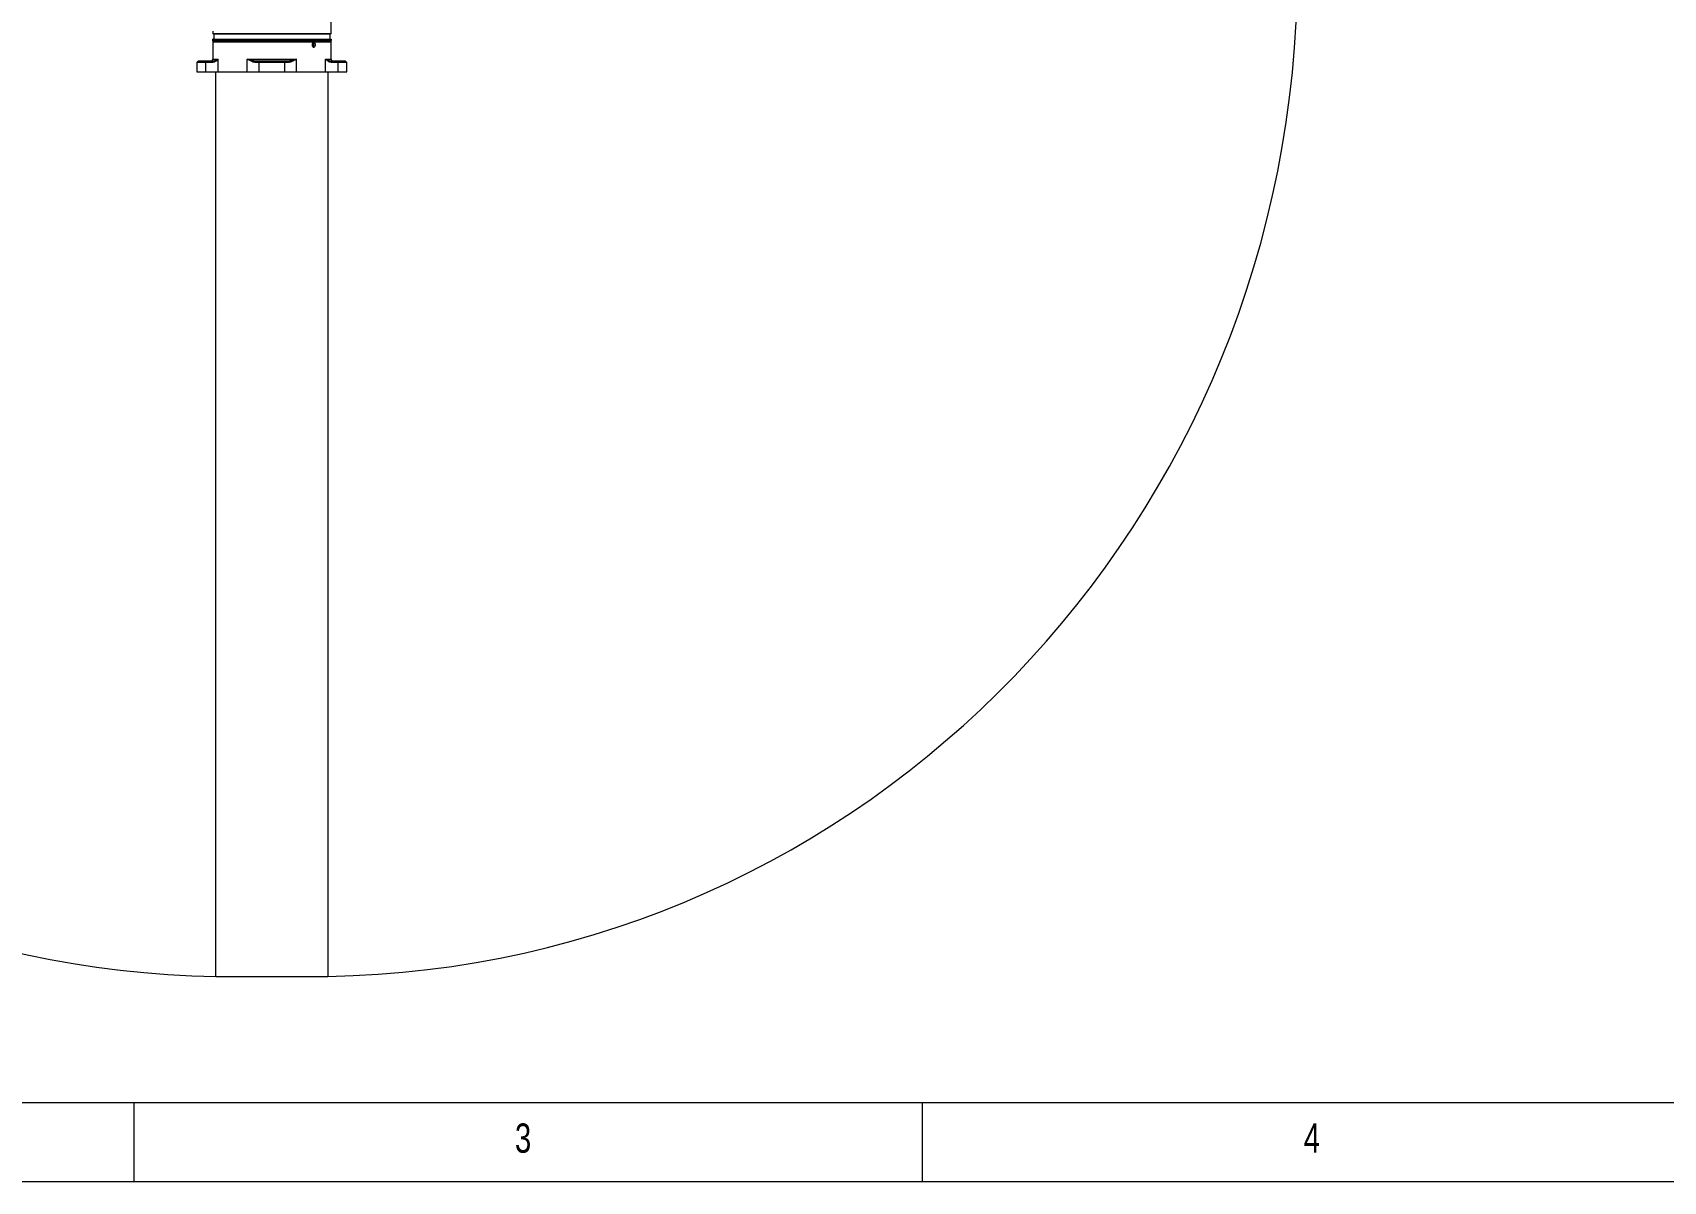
# Model space of a CAD drawing. Header units: millimetres. Extents: x 100 to 8300, y 98 to 5840.
# Drawn here: x 2072 to 4139, y 100 to 1556 of the extents above; entities that cross this region are included whole.
import ezdxf

# ---------------------------------------------------------------- set-up
doc = ezdxf.new("R2010")
doc.units = ezdxf.units.MM
doc.header["$LTSCALE"] = 20
doc.styles.add('SLDTEXTSTYLE0', font='TXT', dxfattribs={"width": 0.75})

msp = doc.modelspace()

# ---------------------------------------------------------------- linework, layer by layer
at = {"color": 7, "linetype": 'Continuous', "lineweight": 15}
for p, q in [((2450.268, 1554.15), (2450.268, 1661.008)), ((2300.248, 1557.609), (2300.248, 1554.15)), ((2450.268, 1554.15), (2300.248, 1554.15)), ((2301.558, 1554), (2301.558, 1547.2)), ((2375.258, 1554), (2301.558, 1554)), ((2301.858, 1554), (2301.858, 1554.15)), ((2303.158, 1554.15), (2303.158, 1554)), ((2304.258, 1554), (2304.258, 1554.15)), ((2361.258, 1554.15), (2361.172, 1554)), ((2448.958, 1554), (2375.258, 1554)), ((2389.345, 1554), (2389.258, 1554.15)), ((2446.258, 1554.15), (2446.258, 1554)), ((2447.358, 1554), (2447.358, 1554.15)), ((2448.658, 1554.15), (2448.658, 1554)), ((2448.958, 1547.2), (2448.958, 1554)), ((2300.258, 1545.7), (2300.258, 1547.45)), ((2300.258, 1547.45), (2300.464, 1547.45)), ((2300.508, 1545.45), (2300.258, 1545.7)), ((2300.258, 1545.25), (2300.258, 1544.35)), ((2300.258, 1544.35), (2300.458, 1544.15)), ((2300.258, 1544.35), (2450.258, 1544.35)), ((2300.258, 1544.15), (2300.258, 1522.15)), ((2450.258, 1544.15), (2300.258, 1544.15)), ((2428.15, 1545.45), (2300.458, 1545.45)), ((2375.258, 1547.2), (2301.558, 1547.2)), ((2303.158, 1547.2), (2303.158, 1545.45)), ((2303.258, 1545.95), (2303.258, 1545.45)), ((2426.029, 1546.15), (2303.458, 1546.15)), ((2304.258, 1546.15), (2304.258, 1547.2)), ((2360.258, 1547.2), (2360.258, 1546.15)), ((2448.958, 1547.2), (2375.258, 1547.2)), ((2390.258, 1546.15), (2390.258, 1547.2)), ((2447.058, 1546.15), (2426.029, 1546.15)), ((2450.058, 1545.45), (2428.15, 1545.45)), ((2446.258, 1547.2), (2446.258, 1546.15)), ((2447.258, 1545.45), (2447.258, 1545.95)), ((2447.358, 1545.45), (2447.358, 1547.2)), ((2450.258, 1545.7), (2450.008, 1545.45)), ((2450.053, 1547.45), (2450.258, 1547.45)), ((2450.058, 1544.15), (2450.258, 1544.35)), ((2450.258, 1547.45), (2450.258, 1545.7)), ((2450.258, 1544.35), (2450.258, 1545.25)), ((2450.258, 1522.15), (2450.258, 1544.15)), ((2282.258, 1520.15), (2280.258, 1518.15)), ((2280.258, 1518.15), (2280.258, 1506.15)), ((2291.305, 1518.15), (2280.258, 1518.15)), ((2282.258, 1520.15), (2292.048, 1520.15)), ((2292.048, 1520.15), (2291.305, 1518.15)), ((2291.305, 1506.15), (2291.305, 1518.15)), ((2299.544, 1518.15), (2291.305, 1518.15)), ((2292.048, 1520.15), (2300.846, 1520.15)), ((2300.846, 1520.15), (2299.544, 1518.15)), ((2307.129, 1506.15), (2307.129, 1522.15)), ((2343.899, 1506.15), (2343.899, 1522.15)), ((2343.899, 1522.15), (2406.618, 1522.15)), ((2355.466, 1520.15), (2353.947, 1518.15)), ((2358.94, 1518.15), (2353.947, 1518.15)), ((2355.466, 1520.15), (2360.796, 1520.15)), ((2360.796, 1520.15), (2358.94, 1518.15)), ((2391.577, 1518.15), (2358.94, 1518.15)), ((2358.94, 1506.15), (2358.94, 1518.15)), ((2360.796, 1520.15), (2389.72, 1520.15)), ((2389.72, 1520.15), (2391.577, 1518.15)), ((2389.72, 1520.15), (2395.051, 1520.15)), ((2391.577, 1506.15), (2391.577, 1518.15)), ((2396.569, 1518.15), (2391.577, 1518.15)), ((2395.051, 1520.15), (2396.569, 1518.15)), ((2406.618, 1506.15), (2406.618, 1522.15)), ((2443.388, 1506.15), (2443.388, 1522.15)), ((2449.671, 1520.15), (2450.973, 1518.15)), ((2449.671, 1520.15), (2458.469, 1520.15)), ((2459.212, 1518.15), (2450.973, 1518.15)), ((2458.469, 1520.15), (2459.212, 1518.15)), ((2458.469, 1520.15), (2468.258, 1520.15)), ((2459.212, 1506.15), (2459.212, 1518.15)), ((2470.258, 1518.15), (2459.212, 1518.15)), ((2470.258, 1518.15), (2468.258, 1520.15)), ((2470.258, 1506.15), (2470.258, 1518.15)), ((2280.258, 1506.15), (2291.305, 1506.15)), ((2291.305, 1506.15), (2307.129, 1506.15)), ((2304.258, 359.779), (2304.258, 1506.15)), ((2307.129, 1506.15), (2343.899, 1506.15)), ((2343.899, 1506.15), (2358.94, 1506.15)), ((2358.94, 1506.15), (2391.577, 1506.15)), ((2391.577, 1506.15), (2406.618, 1506.15)), ((2406.618, 1506.15), (2443.388, 1506.15)), ((2443.388, 1506.15), (2459.212, 1506.15)), ((2446.258, 1506.15), (2446.258, 359.779)), ((2459.212, 1506.15), (2470.258, 1506.15)), ((2304.258, 359.779), (2446.258, 359.779))]:
    msp.add_line(p, q, dxfattribs=at)
at = {"color": 8, "linetype": 'Continuous', "lineweight": 15}
for p, q in [((2428.291, 1545.25), (2300.258, 1545.25)), ((2426.17, 1545.95), (2303.258, 1545.95)), ((2447.258, 1545.95), (2426.17, 1545.95)), ((2450.258, 1545.25), (2428.291, 1545.25)), ((2300.258, 1522.15), (2307.129, 1522.15)), ((2443.388, 1522.15), (2450.258, 1522.15))]:
    msp.add_line(p, q, dxfattribs=at)
at = {"color": 7, "linetype": 'Continuous', "lineweight": 0}
for p, q in [((200, 200), (4684.034, 200)), ((2200, 200), (2200, 100)), ((3200, 100), (3200, 200)), ((100, 100), (8300, 100))]:
    msp.add_line(p, q, dxfattribs=at)
at = {"color": 7, "linetype": 'Continuous', "lineweight": 15, "flags": 128}
msp.add_lwpolyline([(2428.539, 1540.55), (2428.447, 1541.201), (2428.187, 1541.752), (2427.797, 1542.121), (2427.337, 1542.25), (2426.877, 1542.121), (2426.487, 1541.752), (2426.226, 1541.201), (2426.135, 1540.55), (2426.226, 1539.9), (2426.487, 1539.348), (2426.877, 1538.98), (2427.337, 1538.85), (2427.797, 1538.98), (2428.187, 1539.348), (2428.447, 1539.9), (2428.539, 1540.55)], dxfattribs=at)
at = {"color": 7, "linetype": 'Continuous', "lineweight": 15}
for centre, radius, start, end in [((2300.458, 1545.25), 0.2, 90, 180), ((2300.464, 1547.245), 0.206, 47.593328, 90), ((2301.108, 1547.95), 0.75, 227.593328, 306.869898), ((2303.458, 1545.95), 0.2, 90, 180), ((2447.058, 1545.95), 0.2, 0, 90), ((2449.408, 1547.95), 0.75, 233.130102, 312.406672), ((2450.053, 1547.245), 0.206, 90, 132.406672), ((2450.058, 1545.25), 0.2, 0, 90), ((2298.258, 1522.15), 2, 270, 0), ((2452.258, 1522.15), 2, 180, 270)]:
    msp.add_arc(centre, radius, start, end, dxfattribs=at)
for centre, start_param, end_param in [((2324.846, 1634.15), 0.1271827, 3.12511632), ((2425.671, 1634.15), 3.15806899, 6.26670897)]:
    msp.add_ellipse(centre, major_axis=(0, 1274.545), ratio=0.98041894, start_param=start_param, end_param=end_param, dxfattribs=at)
for points, knots in [([(2428.291, 1537.5), (2428.077, 1537.528), (2427.628, 1537.585), (2427.001, 1538.053), (2426.49, 1538.784), (2426.173, 1539.725), (2426.097, 1540.768), (2426.279, 1541.798), (2426.7, 1542.684), (2427.302, 1543.318), (2428.003, 1543.63), (2428.718, 1543.595), (2429.371, 1543.229), (2429.902, 1542.572), (2430.259, 1541.687), (2430.402, 1540.664), (2430.309, 1539.617), (2429.983, 1538.671), (2429.461, 1537.952), (2428.865, 1537.559), (2428.459, 1537.517), (2428.291, 1537.5)], [0, 0, 0, 0, 0.04786159, 0.10000602, 0.15275222, 0.2064944, 0.26116865, 0.31634342, 0.37140517, 0.42575959, 0.47906955, 0.53147074, 0.5835512, 0.63604462, 0.68946004, 0.74387434, 0.79895349, 0.85411979, 0.90874976, 0.96239768, 1, 1, 1, 1]), ([(2426.415, 1541.617), (2426.505, 1541.681), (2426.653, 1541.783), (2426.815, 1541.796), (2426.877, 1541.8)], [0, 0, 0, 0, 0.61417185, 1, 1, 1, 1]), ([(2426.877, 1541.8), (2426.976, 1541.786), (2427.175, 1541.759), (2427.437, 1541.543), (2427.635, 1541.226), (2427.749, 1540.83), (2427.764, 1540.403), (2427.681, 1539.992), (2427.507, 1539.645), (2427.262, 1539.399), (2426.973, 1539.285), (2426.681, 1539.302), (2426.514, 1539.42), (2426.436, 1539.475)], [0, 0, 0, 0, 0.09203962, 0.18407891, 0.27612668, 0.36817998, 0.46022405, 0.55225856, 0.64429809, 0.73634938, 0.82840083, 0.92044057, 1, 1, 1, 1]), ([(2427.115, 1538.908), (2427.172, 1538.919), (2427.363, 1538.956), (2427.646, 1539.216), (2427.911, 1539.645), (2428.047, 1540.121), (2428.06, 1540.431), (2428.065, 1540.55)], [0, 0, 0, 0, 0.10626237, 0.35258555, 0.5989669, 0.84537339, 1, 1, 1, 1]), ([(2428.065, 1540.55), (2428.052, 1540.742), (2428.026, 1541.124), (2427.823, 1541.63), (2427.529, 1542.024), (2427.277, 1542.143), (2427.154, 1542.201)], [0, 0, 0, 0, 0.25222796, 0.50445426, 0.75672356, 1, 1, 1, 1]), ([(2307.129, 1522.15), (2306.861, 1521.869), (2306.418, 1521.406), (2305.644, 1520.71), (2304.879, 1520.108), (2303.956, 1519.494), (2302.988, 1518.976), (2301.571, 1518.368), (2300.365, 1518.239), (2299.544, 1518.15)], [0, 0, 0, 0, 0.152283757, 0.250942368, 0.383270353, 0.500824545, 0.634396102, 0.751159767, 1, 1, 1, 1]), ([(2300.846, 1520.15), (2301.253, 1520.175), (2302.159, 1520.23), (2303.41, 1520.57), (2304.633, 1521.003), (2305.873, 1521.534), (2306.678, 1521.929), (2307.129, 1522.15)], [0, 0, 0, 0, 0.168146134, 0.37340561, 0.565302765, 0.756032628, 1, 1, 1, 1]), ([(2353.947, 1518.15), (2353.196, 1518.244), (2351.689, 1518.431), (2349.212, 1519.499), (2346.634, 1520.753), (2344.812, 1521.684), (2343.899, 1522.15)], [0, 0, 0, 0, 0.24893211, 0.49916506, 0.74903421, 1, 1, 1, 1]), ([(2343.899, 1522.15), (2344.715, 1521.962), (2346.203, 1521.62), (2348.192, 1521.18), (2350.102, 1520.79), (2351.968, 1520.457), (2353.833, 1520.204), (2354.953, 1520.167), (2355.466, 1520.15)], [0, 0, 0, 0, 0.206973108, 0.376995306, 0.510062656, 0.699101498, 0.862438098, 1, 1, 1, 1]), ([(2395.051, 1520.15), (2395.678, 1520.175), (2397.071, 1520.23), (2399.232, 1520.57), (2401.502, 1521.003), (2403.942, 1521.534), (2405.656, 1521.929), (2406.618, 1522.15)], [0, 0, 0, 0, 0.16814613, 0.37340561, 0.56530276, 0.75603263, 1, 1, 1, 1]), ([(2406.618, 1522.15), (2406.06, 1521.869), (2405.141, 1521.406), (2403.783, 1520.71), (2402.568, 1520.108), (2401.262, 1519.494), (2400.041, 1518.976), (2398.423, 1518.368), (2397.32, 1518.239), (2396.569, 1518.15)], [0, 0, 0, 0, 0.15228376, 0.25094237, 0.38327035, 0.50082454, 0.6343961, 0.75115977, 1, 1, 1, 1]), ([(2443.388, 1522.15), (2443.77, 1521.962), (2444.466, 1521.62), (2445.465, 1521.18), (2446.462, 1520.79), (2447.498, 1520.457), (2448.604, 1520.204), (2449.336, 1520.167), (2449.671, 1520.15)], [0, 0, 0, 0, 0.206973108, 0.376995306, 0.510062656, 0.699101498, 0.862438098, 1, 1, 1, 1]), ([(2450.973, 1518.15), (2450.154, 1518.244), (2448.51, 1518.431), (2446.488, 1519.499), (2444.745, 1520.753), (2443.841, 1521.684), (2443.388, 1522.15)], [0, 0, 0, 0, 0.24893211, 0.49916506, 0.74903421, 1, 1, 1, 1])]:
    msp.add_open_spline(points, degree=3, knots=knots, dxfattribs=at)

# ---------------------------------------------------------------- texts
at = {"color": 7, "linetype": 'Continuous', "lineweight": 0, "char_height": 37.042, "attachment_point": 1, "style": 'SLDTEXTSTYLE0'}
for s, insert in [('3', (2683.333, 173.36)), ('4', (3683.333, 173.36))]:
    msp.add_mtext(s, dxfattribs=dict(at, insert=insert))

doc.saveas('drawing.dxf')
